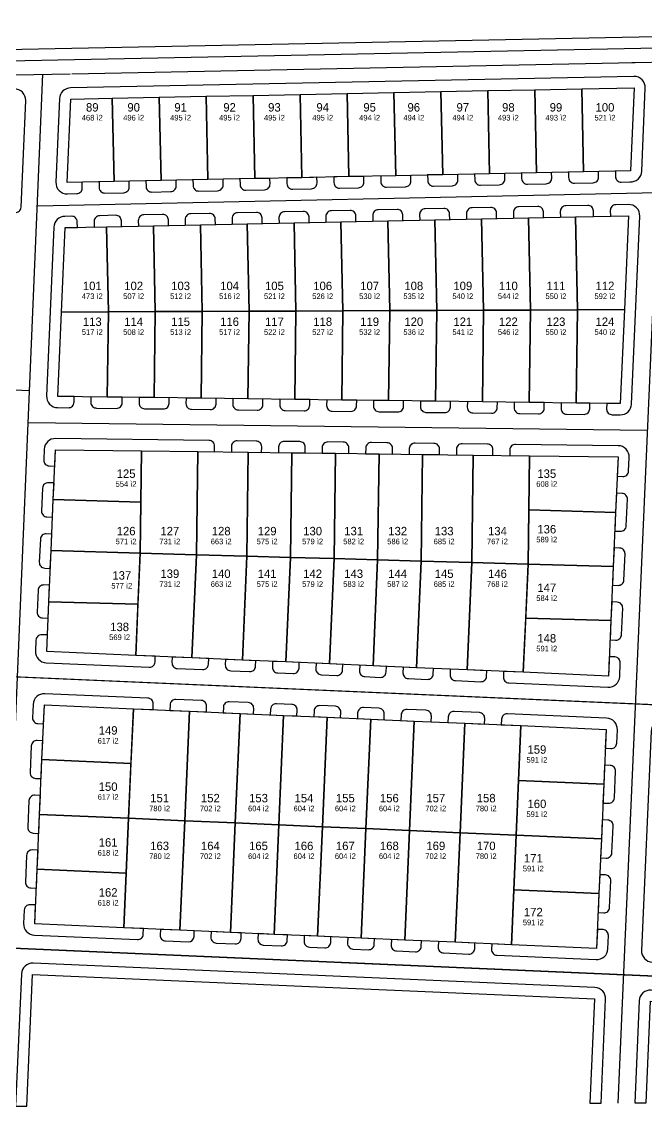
# Model space of a CAD drawing. Extents: x 1381947 to 1382725, y 492794 to 493181.
# Drawn here: x 1382232.4 to 1382454.6, y 492795 to 493180.8 of the extents above; entities that cross this region are included whole.
import ezdxf
from ezdxf.enums import TextEntityAlignment as Align

# ---------------------------------------------------------------- set-up
doc = ezdxf.new("R2010")
doc.units = 0
for name, color, linetype in [('AXIS', 7, 'CONTINUOUS'), ('GRASS', 7, 'CONTINUOUS'), ('PARCELS', 7, 'CONTINUOUS'), ('TEXT', 7, 'CONTINUOUS')]:
    doc.layers.add(name, color=color, linetype=linetype)

msp = doc.modelspace()

# ---------------------------------------------------------------- linework, layer by layer
at = {"layer": 'AXIS'}
for p, q in [((1382250.24, 493162.32), (1382450.61, 493166.35)), ((1382460.63, 493166.56), (1382446.86, 492850.72)), ((1382449.47, 493166.33), (1382470.25, 493166.76)), ((1382239.83, 493162.13), (1382227.08, 492860.28)), ((1382230.21, 493161.94), (1382249.67, 493162.33)), ((1382238.19, 493115.37), (1382458.6, 493120.03)), ((1381995.68, 493060.05), (1382235.33, 493049.6)), ((1382454.91, 493035.35), (1382234.83, 493038.18)), ((1382724.99, 492926.17), (1381947.43, 492960.05)), ((1382230.89, 492947.7), (1382450.67, 492938.13)), ((1382450.67, 492938.13), (1382669.47, 492928.59)), ((1382724.99, 492829.59), (1381947.43, 492863.5)), ((1382005.22, 492860.98), (1382656.06, 492832.6)), ((1382446.86, 492850.72), (1382444.49, 492796.13))]:
    msp.add_line(p, q, dxfattribs=at)
at = {"layer": 'GRASS'}
msp.add_lwpolyline([(1381947.43, 493165.25), (1381947.43, 493161.25), (1381972.81, 493161.76), (1382724.99, 493176.85), (1382724.99, 493180.84)], close=True, dxfattribs=at)
for points in [[(1382452.93, 493127.65), (1382454.22, 493157.19, 0.433012), (1382450.14, 493161.36), (1382249.77, 493157.33, 0.39565), (1382245.85, 493153.5), (1382244.55, 493123.76, 0.43332), (1382248.63, 493119.59), (1382251.99, 493119.66, 0.414219), (1382253.95, 493121.7), (1382253.91, 493123.7), (1382248.55, 493123.59), (1382249.85, 493153.33), (1382264.63, 493153.63), (1382281.33, 493153.96), (1382298.03, 493154.3), (1382314.73, 493154.63), (1382331.42, 493154.97), (1382348.12, 493155.31), (1382364.82, 493155.64), (1382381.52, 493155.98), (1382398.21, 493156.31), (1382414.91, 493156.65), (1382431.61, 493156.99), (1382450.22, 493157.36), (1382448.93, 493127.82), (1382443.58, 493127.71), (1382443.62, 493125.71, 0.415803), (1382445.68, 493123.75), (1382448.76, 493123.82, 0.414214), (1382452.93, 493127.65)], [(1382229.74, 493156.93), (1382212.19, 493156.58, 0.414214), (1382210.23, 493154.54), (1382210.27, 493152.54), (1382229.82, 493152.93), (1382228.38, 493119.99), (1382228.08, 493112.99), (1382230.07, 493112.9, 0.414243), (1382232.16, 493114.82), (1382233.82, 493152.76, 0.433031), (1382229.74, 493156.93)], [(1382437.62, 493125.58), (1382437.58, 493127.58), (1382432.23, 493127.47), (1382426.88, 493127.35), (1382426.93, 493125.36, 0.414214), (1382428.97, 493123.4), (1382435.67, 493123.54, 0.414219), (1382437.62, 493125.58)], [(1382270.65, 493122.06), (1382270.61, 493124.06), (1382265.26, 493123.94), (1382259.9, 493123.83), (1382259.95, 493121.83, 0.414214), (1382261.99, 493119.87), (1382268.69, 493120.01, 0.414219), (1382270.65, 493122.06)], [(1382287.31, 493124.41), (1382281.96, 493124.3), (1382276.61, 493124.18), (1382276.65, 493122.18, 0.414214), (1382278.69, 493120.23), (1382285.39, 493120.37, 0.414219), (1382287.35, 493122.41), (1382287.31, 493124.41)], [(1382304, 493124.76), (1382298.66, 493124.65), (1382293.31, 493124.53), (1382293.35, 493122.54, 0.414214), (1382295.39, 493120.58), (1382302.09, 493120.72, 0.414219), (1382304.05, 493122.76), (1382304, 493124.76)], [(1382320.7, 493125.11), (1382315.35, 493125), (1382310, 493124.89), (1382310.05, 493122.89, 0.414214), (1382312.09, 493120.93), (1382318.79, 493121.07, 0.414219), (1382320.74, 493123.11), (1382320.7, 493125.11)], [(1382337.4, 493125.47), (1382332.05, 493125.35), (1382326.7, 493125.24), (1382326.74, 493123.24, 0.414214), (1382328.78, 493121.28), (1382335.48, 493121.42, 0.414219), (1382337.44, 493123.47), (1382337.4, 493125.47)], [(1382354.14, 493123.82), (1382354.1, 493125.82), (1382348.75, 493125.71), (1382343.4, 493125.59), (1382343.44, 493123.59, 0.414214), (1382345.48, 493121.64), (1382352.18, 493121.78, 0.414219), (1382354.14, 493123.82)], [(1382370.79, 493126.17), (1382365.44, 493126.06), (1382360.09, 493125.94), (1382360.14, 493123.95, 0.414214), (1382362.18, 493121.99), (1382368.88, 493122.13, 0.414219), (1382370.84, 493124.17), (1382370.79, 493126.17)], [(1382387.49, 493126.52), (1382382.14, 493126.41), (1382376.79, 493126.3), (1382376.83, 493124.3, 0.414214), (1382378.88, 493122.34), (1382385.58, 493122.48, 0.414219), (1382387.53, 493124.52), (1382387.49, 493126.52)], [(1382404.23, 493124.88), (1382404.19, 493126.88), (1382398.84, 493126.76), (1382393.49, 493126.65), (1382393.53, 493124.65, 0.414214), (1382395.57, 493122.69), (1382402.27, 493122.83, 0.414219), (1382404.23, 493124.88)], [(1382420.93, 493125.23), (1382420.88, 493127.23), (1382415.54, 493127.12), (1382410.19, 493127), (1382410.23, 493125, 0.414214), (1382412.27, 493123.05), (1382418.97, 493123.19, 0.414219), (1382420.93, 493125.23)], [(1382452.24, 493111.64, 0.433327), (1382448.16, 493115.81), (1382443.7, 493115.71, 0.414214), (1382441.75, 493113.67), (1382441.79, 493111.67), (1382448.24, 493111.81), (1382446.78, 493078.39), (1382445.32, 493044.97), (1382440.47, 493045.03), (1382440.44, 493043.03, 0.414214), (1382442.42, 493041.01), (1382445.27, 493040.97, 0.405217), (1382449.32, 493044.8), (1382452.24, 493111.64, 0.433327)], [(1382265.84, 493111.95), (1382260.14, 493111.83, 0.414214), (1382258.18, 493109.79), (1382258.22, 493107.79), (1382262.59, 493107.88), (1382267.93, 493107.99), (1382267.88, 493109.99, 0.414214), (1382265.84, 493111.95)], [(1382284.56, 493110.35, 0.414214), (1382282.52, 493112.3), (1382275.84, 493112.16, 0.414214), (1382273.88, 493110.12), (1382273.93, 493108.12), (1382279.26, 493108.23), (1382284.6, 493108.35), (1382284.56, 493110.35, 0.414214)], [(1382301.23, 493110.7, 0.414214), (1382299.19, 493112.66), (1382292.52, 493112.52, 0.414214), (1382290.56, 493110.47), (1382290.6, 493108.47), (1382295.94, 493108.59), (1382301.28, 493108.7), (1382301.23, 493110.7, 0.414214)], [(1382317.91, 493111.05, 0.414214), (1382315.87, 493113.01), (1382309.19, 493112.87, 0.414214), (1382307.23, 493110.83), (1382307.28, 493108.83), (1382312.61, 493108.94), (1382317.95, 493109.05), (1382317.91, 493111.05, 0.414214)], [(1382334.59, 493111.41, 0.414214), (1382332.54, 493113.36), (1382325.87, 493113.22, 0.414214), (1382323.91, 493111.18), (1382323.95, 493109.18), (1382329.29, 493109.29), (1382334.63, 493109.41), (1382334.59, 493111.41, 0.414214)], [(1382349.22, 493113.72), (1382342.54, 493113.57, 0.414214), (1382340.58, 493111.53), (1382340.63, 493109.53), (1382345.96, 493109.65), (1382351.3, 493109.76), (1382351.26, 493111.76, 0.414214), (1382349.22, 493113.72)], [(1382365.89, 493114.07), (1382359.22, 493113.93, 0.414214), (1382357.26, 493111.89), (1382357.3, 493109.89), (1382362.64, 493110), (1382367.98, 493110.11), (1382367.94, 493112.11, 0.414214), (1382365.89, 493114.07)], [(1382382.57, 493114.42), (1382375.89, 493114.28, 0.414214), (1382373.93, 493112.24), (1382373.98, 493110.24), (1382379.31, 493110.35), (1382384.65, 493110.46), (1382384.61, 493112.46, 0.414214), (1382382.57, 493114.42)], [(1382399.24, 493114.77), (1382392.57, 493114.63, 0.414214), (1382390.61, 493112.59), (1382390.65, 493110.59), (1382395.99, 493110.7), (1382401.33, 493110.82), (1382401.29, 493112.82, 0.414214), (1382399.24, 493114.77)], [(1382415.92, 493115.13), (1382409.24, 493114.99, 0.414214), (1382407.28, 493112.94), (1382407.33, 493110.94), (1382412.67, 493111.06), (1382418, 493111.17), (1382417.96, 493113.17, 0.414214), (1382415.92, 493115.13)], [(1382433.71, 493115.5), (1382425.92, 493115.34, 0.414214), (1382423.96, 493113.3), (1382424, 493111.3), (1382429.34, 493111.41), (1382435.79, 493111.55), (1382435.75, 493113.55, 0.414214), (1382433.71, 493115.5)], [(1382251.04, 493047.47), (1382245.24, 493047.54), (1382246.55, 493077.55), (1382247.86, 493107.57), (1382252.22, 493107.66), (1382252.18, 493109.66, 0.414214), (1382250.14, 493111.62), (1382247.78, 493111.57, 0.395367), (1382243.86, 493107.74), (1382241.24, 493047.71, 0.423256), (1382245.19, 493043.54), (1382248.99, 493043.49, 0.414218), (1382251.01, 493045.47), (1382251.04, 493047.47)], [(1382268.18, 493047.25), (1382262.84, 493047.31), (1382257.04, 493047.39), (1382257.01, 493045.39, 0.414214), (1382258.99, 493043.36), (1382266.13, 493043.27, 0.414217), (1382268.15, 493045.25), (1382268.18, 493047.25)], [(1382284.83, 493045.03), (1382284.86, 493047.03), (1382279.52, 493047.1), (1382274.18, 493047.17), (1382274.15, 493045.17, 0.414214), (1382276.13, 493043.14), (1382282.8, 493043.06, 0.414217), (1382284.83, 493045.03)], [(1382301.53, 493046.82), (1382296.19, 493046.89), (1382290.86, 493046.95), (1382290.83, 493044.95, 0.414214), (1382292.8, 493042.93), (1382299.48, 493042.84, 0.414217), (1382301.51, 493044.82), (1382301.53, 493046.82)], [(1382318.21, 493046.6), (1382312.87, 493046.67), (1382307.53, 493046.74), (1382307.51, 493044.74, 0.414214), (1382309.48, 493042.71), (1382316.16, 493042.63, 0.414217), (1382318.19, 493044.6), (1382318.21, 493046.6)], [(1382334.89, 493046.39), (1382329.55, 493046.46), (1382324.21, 493046.53), (1382324.18, 493044.53, 0.414221), (1382326.16, 493042.5), (1382332.84, 493042.41, 0.414217), (1382334.86, 493044.39), (1382334.89, 493046.39)], [(1382351.57, 493046.17), (1382346.23, 493046.24), (1382340.89, 493046.31), (1382340.86, 493044.31, 0.414214), (1382342.84, 493042.29), (1382349.51, 493042.2, 0.414217), (1382351.54, 493044.17), (1382351.57, 493046.17)], [(1382368.24, 493045.96), (1382362.9, 493046.03), (1382357.57, 493046.1), (1382357.54, 493044.1, 0.414214), (1382359.51, 493042.07), (1382366.19, 493041.99, 0.414217), (1382368.22, 493043.96), (1382368.24, 493045.96)], [(1382384.92, 493045.75), (1382379.58, 493045.81), (1382374.24, 493045.88), (1382374.22, 493043.88, 0.414214), (1382376.19, 493041.86), (1382382.87, 493041.77, 0.414217), (1382384.9, 493043.75), (1382384.92, 493045.75)], [(1382401.57, 493043.53), (1382401.6, 493045.53), (1382396.26, 493045.6), (1382390.92, 493045.67), (1382390.89, 493043.67, 0.414214), (1382392.87, 493041.64), (1382399.55, 493041.56, 0.414217), (1382401.57, 493043.53)], [(1382418.25, 493043.32), (1382418.28, 493045.32), (1382412.94, 493045.39), (1382407.6, 493045.45), (1382407.57, 493043.45, 0.414214), (1382409.55, 493041.43), (1382416.23, 493041.34, 0.414217), (1382418.25, 493043.32)], [(1382434.44, 493043.11), (1382434.47, 493045.11), (1382429.61, 493045.17), (1382424.28, 493045.24), (1382424.25, 493043.24, 0.414214), (1382426.22, 493041.21), (1382432.42, 493041.14, 0.414217), (1382434.44, 493043.11)], [(1382299.04, 493031.86), (1382244.47, 493032.56, 0.405246), (1382240.42, 493028.73), (1382240.26, 493024.91, 0.414214), (1382242.17, 493022.83), (1382244.17, 493022.74), (1382244.42, 493028.56), (1382274.99, 493028.17), (1382294.99, 493027.91), (1382300.99, 493027.83), (1382301.01, 493029.83, 0.414214), (1382299.04, 493031.86)], [(1382315.79, 493031.64), (1382309.04, 493031.73, 0.414214), (1382307.01, 493029.76), (1382306.99, 493027.76), (1382312.98, 493027.68), (1382317.74, 493027.62), (1382317.76, 493029.62, 0.414214), (1382315.79, 493031.64)], [(1382331.29, 493031.44), (1382325.79, 493031.52, 0.414214), (1382323.76, 493029.54), (1382323.74, 493027.54), (1382328.49, 493027.48), (1382333.24, 493027.42), (1382333.26, 493029.42, 0.414214), (1382331.29, 493031.44)], [(1382346.79, 493031.25), (1382341.29, 493031.32, 0.414214), (1382339.26, 493029.34), (1382339.24, 493027.34), (1382343.99, 493027.28), (1382348.74, 493027.22), (1382348.77, 493029.22, 0.414214), (1382346.79, 493031.25)], [(1382362.3, 493031.05), (1382356.79, 493031.12, 0.414214), (1382354.77, 493029.14), (1382354.74, 493027.14), (1382359.49, 493027.08), (1382364.25, 493027.02), (1382364.27, 493029.02, 0.414214), (1382362.3, 493031.05)], [(1382379.05, 493030.83), (1382372.3, 493030.92, 0.414214), (1382370.27, 493028.94), (1382370.25, 493026.94), (1382375, 493026.88), (1382381, 493026.81), (1382381.02, 493028.81, 0.414214), (1382379.05, 493030.83)], [(1382398.04, 493030.59), (1382389.05, 493030.7, 0.414214), (1382387.02, 493028.73), (1382387, 493026.73), (1382392.99, 493026.65), (1382399.99, 493026.56), (1382400.02, 493028.56, 0.414214), (1382398.04, 493030.59)], [(1382444.55, 493029.99), (1382408.04, 493030.46, 0.414214), (1382406.02, 493028.48), (1382405.99, 493026.48), (1382412.99, 493026.39), (1382444.5, 493025.99), (1382444.2, 493019.12), (1382446.2, 493019.04, 0.414214), (1382448.28, 493020.95), (1382448.5, 493025.82, 0.423247), (1382444.55, 493029.99)], [(1382243.9, 493016.74), (1382241.91, 493016.83, 0.414214), (1382239.82, 493014.92), (1382239.46, 493006.72, 0.414214), (1382241.38, 493004.64), (1382243.37, 493004.55), (1382243.65, 493010.84), (1382243.9, 493016.74)], [(1382447.85, 493010.96, 0.414214), (1382445.94, 493013.04), (1382443.94, 493013.13), (1382443.64, 493006.26), (1382443.35, 492999.64), (1382445.35, 492999.55, 0.414214), (1382447.43, 493001.46), (1382447.85, 493010.96, 0.414214)], [(1382243.11, 492998.56), (1382241.11, 492998.64, 0.414214), (1382239.03, 492996.73), (1382238.67, 492988.53, 0.414214), (1382240.58, 492986.44), (1382242.58, 492986.36), (1382242.85, 492992.66), (1382243.11, 492998.56)], [(1382447, 492991.47, 0.414214), (1382445.09, 492993.56), (1382443.09, 492993.64), (1382442.8, 492987.02), (1382442.51, 492980.39), (1382444.51, 492980.3, 0.414214), (1382446.59, 492982.21), (1382447, 492991.47, 0.414214)], [(1382242.32, 492980.36), (1382240.32, 492980.45, 0.414214), (1382238.24, 492978.54), (1382237.9, 492970.82, 0.414214), (1382239.81, 492968.73), (1382241.81, 492968.65), (1382242.06, 492974.46), (1382242.32, 492980.36)], [(1382446.16, 492972.22, 0.414214), (1382444.25, 492974.31), (1382442.25, 492974.4), (1382441.96, 492967.77), (1382441.66, 492960.91), (1382443.66, 492960.82, 0.414214), (1382445.74, 492962.73), (1382446.16, 492972.22, 0.414214)], [(1382241.55, 492962.65), (1382239.55, 492962.74, 0.414214), (1382237.46, 492960.83), (1382237.29, 492956.92, 0.414227), (1382241.12, 492952.75), (1382277.76, 492951.16, 0.414214), (1382279.84, 492953.07), (1382279.93, 492955.07), (1382272.94, 492955.37), (1382241.29, 492956.75), (1382241.55, 492962.65)], [(1382298.91, 492954.24), (1382292.92, 492954.5), (1382285.93, 492954.81), (1382285.84, 492952.81, 0.414214), (1382287.75, 492950.72), (1382296.74, 492950.33, 0.414214), (1382298.82, 492952.24), (1382298.91, 492954.24)], [(1382315.65, 492953.51), (1382310.9, 492953.72), (1382304.91, 492953.98), (1382304.82, 492951.98, 0.414214), (1382306.73, 492949.9), (1382313.47, 492949.6, 0.414214), (1382315.56, 492951.51), (1382315.65, 492953.51)], [(1382445.1, 492947.88), (1382445.31, 492952.74, 0.414214), (1382443.4, 492954.82), (1382441.4, 492954.91), (1382441.1, 492948.05), (1382410.82, 492949.37), (1382403.83, 492949.67), (1382403.74, 492947.67, 0.414214), (1382405.65, 492945.59), (1382440.93, 492944.05, 0.414192), (1382445.1, 492947.88)], [(1382331.05, 492950.84), (1382331.14, 492952.84), (1382326.39, 492953.04), (1382321.64, 492953.25), (1382321.55, 492951.25, 0.414214), (1382323.47, 492949.17), (1382328.96, 492948.93, 0.414214), (1382331.05, 492950.84)], [(1382346.54, 492950.17), (1382346.63, 492952.16), (1382341.88, 492952.37), (1382337.13, 492952.58), (1382337.04, 492950.58, 0.414214), (1382338.96, 492948.49), (1382344.45, 492948.25, 0.414214), (1382346.54, 492950.17)], [(1382362.12, 492951.49), (1382357.37, 492951.7), (1382352.62, 492951.9), (1382352.53, 492949.9, 0.414214), (1382354.45, 492947.82), (1382359.94, 492947.58, 0.414214), (1382362.03, 492949.49), (1382362.12, 492951.49)], [(1382378.85, 492950.76), (1382372.86, 492951.02), (1382368.11, 492951.23), (1382368.02, 492949.23, 0.414214), (1382369.94, 492947.14), (1382376.68, 492946.85, 0.414214), (1382378.77, 492948.76), (1382378.85, 492950.76)], [(1382397.83, 492949.93), (1382390.84, 492950.24), (1382384.85, 492950.5), (1382384.76, 492948.5, 0.414214), (1382386.67, 492946.42), (1382395.66, 492946.02, 0.414214), (1382397.74, 492947.94), (1382397.83, 492949.93)], [(1382277.28, 492940.17), (1382240.63, 492941.77, 0.414224), (1382236.46, 492937.94), (1382236.26, 492933.2, 0.414214), (1382238.17, 492931.11), (1382240.17, 492931.03), (1382240.46, 492937.77), (1382272.11, 492936.39), (1382279.11, 492936.09), (1382279.19, 492938.09, 0.414214), (1382277.28, 492940.17)], [(1382296.26, 492939.34), (1382287.27, 492939.74, 0.414217), (1382285.19, 492937.82), (1382285.1, 492935.83), (1382292.09, 492935.52), (1382298.09, 492935.26), (1382298.18, 492937.26, 0.414214), (1382296.26, 492939.34)], [(1382313, 492938.62), (1382306.25, 492938.91, 0.414217), (1382304.17, 492937), (1382304.08, 492935), (1382310.08, 492934.74), (1382314.82, 492934.53), (1382314.91, 492936.53, 0.414214), (1382313, 492938.62)], [(1382328.49, 492937.94), (1382322.99, 492938.18, 0.414217), (1382320.91, 492936.27), (1382320.82, 492934.27), (1382325.56, 492934.06), (1382330.31, 492933.86), (1382330.4, 492935.86, 0.414214), (1382328.49, 492937.94)], [(1382343.98, 492937.27), (1382338.48, 492937.51, 0.414217), (1382336.39, 492935.59), (1382336.31, 492933.6), (1382341.05, 492933.39), (1382345.8, 492933.18), (1382345.89, 492935.18, 0.414214), (1382343.98, 492937.27)], [(1382359.46, 492936.59), (1382353.97, 492936.83, 0.414217), (1382351.88, 492934.92), (1382351.79, 492932.92), (1382356.54, 492932.72), (1382361.29, 492932.51), (1382361.37, 492934.51, 0.414214), (1382359.46, 492936.59)], [(1382376.2, 492935.86), (1382369.45, 492936.16, 0.414217), (1382367.37, 492934.25), (1382367.28, 492932.25), (1382372.03, 492932.04), (1382378.02, 492931.78), (1382378.11, 492933.78, 0.414214), (1382376.2, 492935.86)], [(1382395.18, 492935.04), (1382386.19, 492935.43, 0.414217), (1382384.1, 492933.52), (1382384.02, 492931.52), (1382390.01, 492931.26), (1382397, 492930.95), (1382397.09, 492932.95, 0.414214), (1382395.18, 492935.04)], [(1382440.44, 492933.07), (1382405.17, 492934.6, 0.414217), (1382403.09, 492932.69), (1382403, 492930.69), (1382409.99, 492930.39), (1382440.27, 492929.07), (1382439.98, 492922.33), (1382441.97, 492922.24, 0.414214), (1382444.06, 492924.15), (1382444.27, 492928.9, 0.414203), (1382440.44, 492933.07)], [(1382460.25, 492928.21), (1382469.74, 492927.8), (1382469.83, 492929.79, 0.414214), (1382467.91, 492931.88), (1382460.42, 492932.21, 0.414186), (1382456.25, 492928.38), (1382452.85, 492850.45, 0.414234), (1382456.68, 492846.28), (1382464.17, 492845.96, 0.414214), (1382466.25, 492847.87), (1382466.34, 492849.87), (1382456.85, 492850.28), (1382458.55, 492889.24), (1382460.25, 492928.21)], [(1382239.91, 492925.03), (1382237.91, 492925.12, 0.414214), (1382235.82, 492923.21), (1382235.41, 492913.72, 0.414214), (1382237.32, 492911.63), (1382239.32, 492911.55), (1382239.61, 492918.29), (1382239.91, 492925.03)], [(1382443.63, 492914.16, 0.414214), (1382441.71, 492916.25), (1382439.72, 492916.33), (1382439.42, 492909.59), (1382439.13, 492902.85), (1382441.13, 492902.76, 0.414214), (1382443.21, 492904.67), (1382443.63, 492914.16, 0.414214)], [(1382239.06, 492905.55), (1382237.06, 492905.64, 0.414214), (1382234.98, 492903.73), (1382234.56, 492894.24, 0.414214), (1382236.47, 492892.15), (1382238.47, 492892.07), (1382238.76, 492898.81), (1382239.06, 492905.55)], [(1382442.78, 492894.68, 0.414214), (1382440.87, 492896.77), (1382438.87, 492896.85), (1382438.57, 492890.11), (1382438.28, 492883.37), (1382440.28, 492883.28, 0.414214), (1382442.36, 492885.19), (1382442.78, 492894.68, 0.414214)], [(1382238.21, 492886.07), (1382236.21, 492886.16, 0.414214), (1382234.13, 492884.25), (1382233.71, 492874.76, 0.414214), (1382235.63, 492872.67), (1382237.62, 492872.59), (1382237.92, 492879.33), (1382238.21, 492886.07)], [(1382441.93, 492875.2, 0.414214), (1382440.02, 492877.29), (1382438.02, 492877.37), (1382437.73, 492870.63), (1382437.43, 492863.89), (1382439.43, 492863.8, 0.414214), (1382441.52, 492865.71), (1382441.93, 492875.2, 0.414214)], [(1382237.07, 492859.85), (1382237.36, 492866.59), (1382235.37, 492866.68, 0.414214), (1382233.28, 492864.77), (1382233.07, 492860.02, 0.414203), (1382236.9, 492855.85), (1382273.54, 492854.26, 0.414214), (1382275.63, 492856.17), (1382275.71, 492858.17), (1382268.72, 492858.47), (1382237.07, 492859.85)], [(1382293.79, 492857.38), (1382288.7, 492857.6), (1382281.71, 492857.91), (1382281.62, 492855.91, 0.415162), (1382283.54, 492853.82), (1382291.62, 492853.48, 0.413266), (1382293.7, 492855.4), (1382293.79, 492857.38)], [(1382440.88, 492850.98), (1382441.08, 492855.72, 0.414214), (1382439.17, 492857.81), (1382437.17, 492857.89), (1382436.88, 492851.15), (1382406.6, 492852.47), (1382399.61, 492852.77), (1382399.52, 492850.77, 0.414214), (1382401.43, 492848.69), (1382436.71, 492847.15, 0.414224), (1382440.88, 492850.98)], [(1382310.52, 492856.65), (1382306.68, 492856.82), (1382299.78, 492857.12), (1382299.69, 492855.13, 0.414214), (1382301.61, 492853.05), (1382308.35, 492852.75, 0.414214), (1382310.43, 492854.67), (1382310.52, 492856.65)], [(1382326.92, 492855.94), (1382322.17, 492856.14), (1382316.51, 492856.39), (1382316.43, 492854.4, 0.414214), (1382318.34, 492852.32), (1382324.75, 492852.03, 0.414214), (1382326.83, 492853.94), (1382326.92, 492855.94)], [(1382342.41, 492855.26), (1382337.66, 492855.47), (1382332.91, 492855.68), (1382332.83, 492853.68, 0.414214), (1382334.74, 492851.59), (1382340.23, 492851.35, 0.414214), (1382342.32, 492853.27), (1382342.41, 492855.26)], [(1382357.89, 492854.59), (1382353.15, 492854.8), (1382348.4, 492855), (1382348.31, 492853, 0.414214), (1382350.22, 492850.92), (1382355.72, 492850.68, 0.414214), (1382357.81, 492852.59), (1382357.89, 492854.59)], [(1382374.63, 492853.86), (1382368.64, 492854.12), (1382363.89, 492854.33), (1382363.8, 492852.33, 0.414214), (1382365.71, 492850.24), (1382372.46, 492849.95, 0.414214), (1382374.54, 492851.86), (1382374.63, 492853.86)], [(1382393.61, 492853.03), (1382386.62, 492853.34), (1382380.62, 492853.6), (1382380.54, 492851.6, 0.414214), (1382382.45, 492849.52), (1382391.44, 492849.12, 0.414214), (1382393.52, 492851.04), (1382393.61, 492853.03)], [(1382236.46, 492845.9, 0.41421), (1382232.29, 492842.07), (1382230.24, 492794.96), (1382234.25, 492794.98), (1382236.29, 492841.9), (1382436.1, 492833.2), (1382434.48, 492796.08), (1382438.49, 492796.1), (1382440.1, 492833.03, 0.414217), (1382436.27, 492837.2)]]:
    msp.add_lwpolyline(points, format="xyb", close=True, dxfattribs=at)
msp.add_lwpolyline([(1382456.24, 492836.33, 0.414248), (1382452.07, 492832.51), (1382450.48, 492796.17), (1382454.49, 492796.19), (1382456.07, 492832.34), (1382655.89, 492823.64), (1382654.74, 492797.28), (1382658.74, 492797.31), (1382659.88, 492823.47, 0.414199), (1382656.06, 492827.64), (1382456.24, 492836.33)], format="xyb", dxfattribs=at)
at = {"layer": 'PARCELS'}
for points in [[(1382281.33, 493153.96), (1382298.03, 493154.3), (1382298.66, 493124.65), (1382281.96, 493124.3)], [(1382298.03, 493154.3), (1382314.73, 493154.63), (1382315.35, 493125), (1382298.66, 493124.65)], [(1382314.73, 493154.63), (1382331.42, 493154.97), (1382332.05, 493125.35), (1382315.35, 493125)], [(1382331.42, 493154.97), (1382348.12, 493155.31), (1382348.75, 493125.71), (1382332.05, 493125.35)], [(1382348.12, 493155.31), (1382364.82, 493155.64), (1382365.44, 493126.06), (1382348.75, 493125.71)], [(1382364.82, 493155.64), (1382381.52, 493155.98), (1382382.14, 493126.41), (1382365.44, 493126.06)], [(1382381.52, 493155.98), (1382398.21, 493156.31), (1382398.84, 493126.76), (1382382.14, 493126.41)], [(1382398.21, 493156.31), (1382414.91, 493156.65), (1382415.54, 493127.12), (1382398.84, 493126.76)], [(1382414.91, 493156.65), (1382431.61, 493156.99), (1382432.23, 493127.47), (1382415.54, 493127.12)], [(1382431.61, 493156.99), (1382450.22, 493157.36), (1382448.93, 493127.82), (1382432.23, 493127.47)], [(1382249.85, 493153.33), (1382264.63, 493153.63), (1382265.26, 493123.94), (1382248.55, 493123.59)], [(1382262.59, 493107.88), (1382279.26, 493108.23), (1382279.91, 493077.69), (1382263.23, 493077.62)], [(1382279.26, 493108.23), (1382295.94, 493108.59), (1382296.59, 493077.76), (1382279.91, 493077.69)], [(1382295.94, 493108.59), (1382312.61, 493108.94), (1382313.27, 493077.83), (1382296.59, 493077.76)], [(1382312.61, 493108.94), (1382329.29, 493109.29), (1382329.95, 493077.9), (1382313.27, 493077.83)], [(1382329.29, 493109.29), (1382345.96, 493109.65), (1382346.63, 493077.97), (1382329.95, 493077.9)], [(1382345.96, 493109.65), (1382362.64, 493110), (1382363.32, 493078.04), (1382346.63, 493077.97)], [(1382362.64, 493110), (1382379.31, 493110.35), (1382380, 493078.11), (1382363.32, 493078.04)], [(1382379.31, 493110.35), (1382395.99, 493110.7), (1382396.68, 493078.18), (1382380, 493078.11)], [(1382395.99, 493110.7), (1382412.67, 493111.06), (1382413.36, 493078.25), (1382396.68, 493078.18)], [(1382412.67, 493111.06), (1382429.34, 493111.41), (1382430.04, 493078.32), (1382413.36, 493078.25)], [(1382429.34, 493111.41), (1382448.24, 493111.81), (1382446.78, 493078.39), (1382430.04, 493078.32)], [(1382247.86, 493107.57), (1382262.59, 493107.88), (1382263.23, 493077.62), (1382246.55, 493077.55)], [(1382246.55, 493077.55), (1382263.23, 493077.62), (1382262.84, 493047.31), (1382245.24, 493047.54)], [(1382263.23, 493077.62), (1382279.91, 493077.69), (1382279.52, 493047.1), (1382262.84, 493047.31)], [(1382279.91, 493077.69), (1382296.59, 493077.76), (1382296.19, 493046.89), (1382279.52, 493047.1)], [(1382296.59, 493077.76), (1382313.27, 493077.83), (1382312.87, 493046.67), (1382296.19, 493046.89)], [(1382313.27, 493077.83), (1382329.95, 493077.9), (1382329.55, 493046.46), (1382312.87, 493046.67)], [(1382329.95, 493077.9), (1382346.63, 493077.97), (1382346.23, 493046.24), (1382329.55, 493046.46)], [(1382346.63, 493077.97), (1382363.32, 493078.04), (1382362.9, 493046.03), (1382346.23, 493046.24)], [(1382363.32, 493078.04), (1382380, 493078.11), (1382379.58, 493045.81), (1382362.9, 493046.03)], [(1382380, 493078.11), (1382396.68, 493078.18), (1382396.26, 493045.6), (1382379.58, 493045.81)], [(1382396.68, 493078.18), (1382413.36, 493078.25), (1382412.94, 493045.39), (1382396.26, 493045.6)], [(1382413.36, 493078.25), (1382430.04, 493078.32), (1382429.61, 493045.17), (1382412.94, 493045.39)], [(1382430.04, 493078.32), (1382446.78, 493078.39), (1382445.32, 493044.97), (1382429.61, 493045.17)], [(1382244.42, 493028.56), (1382274.99, 493028.17), (1382274.76, 493009.96), (1382243.65, 493010.84)], [(1382274.99, 493028.17), (1382294.99, 493027.91), (1382294.52, 492991.2), (1382274.52, 492991.76)], [(1382294.99, 493027.91), (1382312.98, 493027.68), (1382312.51, 492990.69), (1382294.52, 492991.2)], [(1382312.98, 493027.68), (1382328.49, 493027.48), (1382328.01, 492990.26), (1382312.51, 492990.69)], [(1382328.49, 493027.48), (1382343.99, 493027.28), (1382343.51, 492989.82), (1382328.01, 492990.26)], [(1382343.99, 493027.28), (1382359.49, 493027.08), (1382359.01, 492989.38), (1382343.51, 492989.82)], [(1382359.49, 493027.08), (1382375, 493026.88), (1382374.51, 492988.94), (1382359.01, 492989.38)], [(1382375, 493026.88), (1382392.99, 493026.65), (1382392.5, 492988.44), (1382374.51, 492988.94)], [(1382392.99, 493026.65), (1382412.99, 493026.39), (1382412.5, 492987.87), (1382392.5, 492988.44)], [(1382412.99, 493026.39), (1382444.5, 493025.99), (1382443.64, 493006.26), (1382412.74, 493007.13)], [(1382243.65, 493010.84), (1382274.76, 493009.96), (1382274.52, 492991.76), (1382242.85, 492992.66)], [(1382412.74, 493007.13), (1382443.64, 493006.26), (1382442.8, 492987.02), (1382412.5, 492987.87)], [(1382242.85, 492992.66), (1382274.52, 492991.76), (1382273.73, 492973.57), (1382242.06, 492974.46)], [(1382274.52, 492991.76), (1382294.52, 492991.2), (1382292.92, 492954.5), (1382272.94, 492955.37)], [(1382294.52, 492991.2), (1382312.51, 492990.69), (1382310.9, 492953.72), (1382292.92, 492954.5)], [(1382312.51, 492990.69), (1382328.01, 492990.26), (1382326.39, 492953.04), (1382310.9, 492953.72)], [(1382328.01, 492990.26), (1382343.51, 492989.82), (1382341.88, 492952.37), (1382326.39, 492953.04)], [(1382343.51, 492989.82), (1382359.01, 492989.38), (1382357.37, 492951.7), (1382341.88, 492952.37)], [(1382359.01, 492989.38), (1382374.51, 492988.94), (1382372.86, 492951.02), (1382357.37, 492951.7)], [(1382374.51, 492988.94), (1382392.5, 492988.44), (1382390.84, 492950.24), (1382372.86, 492951.02)], [(1382392.5, 492988.44), (1382412.5, 492987.87), (1382410.82, 492949.37), (1382390.84, 492950.24)], [(1382412.5, 492987.87), (1382442.8, 492987.02), (1382441.96, 492967.77), (1382411.66, 492968.62)], [(1382242.06, 492974.46), (1382273.73, 492973.57), (1382272.94, 492955.37), (1382241.29, 492956.75)], [(1382411.66, 492968.62), (1382441.96, 492967.77), (1382441.1, 492948.05), (1382410.82, 492949.37)], [(1382240.46, 492937.77), (1382272.11, 492936.39), (1382271.26, 492916.91), (1382239.61, 492918.29)], [(1382272.11, 492936.39), (1382292.09, 492935.52), (1382290.4, 492896.56), (1382270.42, 492897.43)], [(1382292.09, 492935.52), (1382310.08, 492934.74), (1382308.38, 492895.78), (1382290.4, 492896.56)], [(1382310.08, 492934.74), (1382325.56, 492934.06), (1382323.87, 492895.1), (1382308.38, 492895.78)], [(1382325.56, 492934.06), (1382341.05, 492933.39), (1382339.36, 492894.43), (1382323.87, 492895.1)], [(1382341.05, 492933.39), (1382356.54, 492932.72), (1382354.84, 492893.76), (1382339.36, 492894.43)], [(1382356.54, 492932.72), (1382372.03, 492932.04), (1382370.33, 492893.08), (1382354.84, 492893.76)], [(1382372.03, 492932.04), (1382390.01, 492931.26), (1382388.31, 492892.3), (1382370.33, 492893.08)], [(1382390.01, 492931.26), (1382409.99, 492930.39), (1382408.3, 492891.43), (1382388.31, 492892.3)], [(1382409.99, 492930.39), (1382440.27, 492929.07), (1382439.42, 492909.59), (1382409.14, 492910.91)], [(1382239.61, 492918.29), (1382271.26, 492916.91), (1382270.42, 492897.43), (1382238.76, 492898.81)], [(1382409.14, 492910.91), (1382439.42, 492909.59), (1382438.57, 492890.11), (1382408.3, 492891.43)], [(1382238.76, 492898.81), (1382270.42, 492897.43), (1382269.57, 492877.95), (1382237.92, 492879.33)], [(1382270.42, 492897.43), (1382290.4, 492896.56), (1382288.7, 492857.6), (1382268.72, 492858.47)], [(1382290.4, 492896.56), (1382308.38, 492895.78), (1382306.68, 492856.82), (1382288.7, 492857.6)], [(1382308.38, 492895.78), (1382323.87, 492895.1), (1382322.17, 492856.14), (1382306.68, 492856.82)], [(1382323.87, 492895.1), (1382339.36, 492894.43), (1382337.66, 492855.47), (1382322.17, 492856.14)], [(1382339.36, 492894.43), (1382354.84, 492893.76), (1382353.15, 492854.8), (1382337.66, 492855.47)], [(1382354.84, 492893.76), (1382370.33, 492893.08), (1382368.64, 492854.12), (1382353.15, 492854.8)], [(1382370.33, 492893.08), (1382388.31, 492892.3), (1382386.62, 492853.34), (1382368.64, 492854.12)], [(1382388.31, 492892.3), (1382408.3, 492891.43), (1382406.6, 492852.47), (1382386.62, 492853.34)], [(1382408.3, 492891.43), (1382438.57, 492890.11), (1382437.73, 492870.63), (1382407.45, 492871.95)], [(1382237.92, 492879.33), (1382269.57, 492877.95), (1382268.72, 492858.47), (1382237.07, 492859.85)], [(1382407.45, 492871.95), (1382437.73, 492870.63), (1382436.88, 492851.15), (1382406.6, 492852.47)]]:
    msp.add_lwpolyline(points, close=True, dxfattribs=at)
at = {"layer": 'PARCELS', "color": 7}
msp.add_lwpolyline([(1382264.63, 493153.63), (1382281.33, 493153.96), (1382281.96, 493124.3), (1382265.26, 493123.94)], close=True, dxfattribs=at)

# ---------------------------------------------------------------- texts
at = {"layer": 'TEXT'}
for s, height, p in [('89', 3, (1382257.5, 493148.87)), ('90', 3, (1382272.23, 493148.87)), ('91', 3, (1382288.92, 493148.87)), ('92', 3, (1382306.34, 493148.87)), ('93', 3, (1382322.29, 493148.87)), ('94', 3, (1382339.47, 493148.87)), ('95', 3, (1382356.16, 493148.87)), ('96', 3, (1382371.87, 493148.87)), ('97', 3, (1382389.3, 493148.87)), ('98', 3, (1382405.5, 493148.87)), ('99', 3, (1382422.43, 493148.87)), ('100', 3, (1382439.86, 493148.87)), ('468 ì2', 2, (1382257.5, 493145.69)), ('496 ì2', 2, (1382272.23, 493145.69)), ('495 ì2', 2, (1382288.92, 493145.69)), ('495 ì2', 2, (1382306.34, 493145.69)), ('495 ì2', 2, (1382322.29, 493145.69)), ('495 ì2', 2, (1382339.47, 493145.69)), ('494 ì2', 2, (1382356.16, 493145.69)), ('494 ì2', 2, (1382371.87, 493145.69)), ('494 ì2', 2, (1382389.3, 493145.69)), ('493 ì2', 2, (1382405.5, 493145.69)), ('493 ì2', 2, (1382422.43, 493145.69)), ('521 ì2', 2, (1382439.86, 493145.69)), ('101', 3, (1382257.5, 493085.35)), ('102', 3, (1382272.23, 493085.35)), ('103', 3, (1382288.92, 493085.35)), ('104', 3, (1382306.34, 493085.35)), ('105', 3, (1382322.29, 493085.35)), ('106', 3, (1382339.47, 493085.35)), ('107', 3, (1382356.16, 493085.35)), ('108', 3, (1382371.87, 493085.35)), ('109', 3, (1382389.3, 493085.35)), ('110', 3, (1382405.5, 493085.35)), ('111', 3, (1382422.43, 493085.35)), ('112', 3, (1382439.86, 493085.35)), ('473 ì2', 2, (1382257.5, 493082.17)), ('507 ì2', 2, (1382272.23, 493082.17)), ('512 ì2', 2, (1382288.92, 493082.17)), ('516 ì2', 2, (1382306.34, 493082.17)), ('521 ì2', 2, (1382322.29, 493082.17)), ('526 ì2', 2, (1382339.47, 493082.17)), ('530 ì2', 2, (1382356.16, 493082.17)), ('535 ì2', 2, (1382371.87, 493082.17)), ('540 ì2', 2, (1382389.3, 493082.17)), ('544 ì2', 2, (1382405.5, 493082.17)), ('550 ì2', 2, (1382422.43, 493082.17)), ('592 ì2', 2, (1382439.86, 493082.17)), ('113', 3, (1382257.5, 493072.6)), ('114', 3, (1382272.23, 493072.6)), ('115', 3, (1382288.92, 493072.6)), ('116', 3, (1382306.34, 493072.6)), ('117', 3, (1382322.29, 493072.6)), ('118', 3, (1382339.47, 493072.6)), ('119', 3, (1382356.16, 493072.6)), ('120', 3, (1382371.87, 493072.6)), ('121', 3, (1382389.3, 493072.6)), ('122', 3, (1382405.5, 493072.6)), ('123', 3, (1382422.43, 493072.6)), ('124', 3, (1382439.86, 493072.6)), ('517 ì2', 2, (1382257.5, 493069.42)), ('508 ì2', 2, (1382272.23, 493069.42)), ('513 ì2', 2, (1382288.92, 493069.42)), ('517 ì2', 2, (1382306.34, 493069.42)), ('522 ì2', 2, (1382322.29, 493069.42)), ('527 ì2', 2, (1382339.47, 493069.42)), ('532 ì2', 2, (1382356.16, 493069.42)), ('536 ì2', 2, (1382371.87, 493069.42)), ('541 ì2', 2, (1382389.3, 493069.42)), ('546 ì2', 2, (1382405.5, 493069.42)), ('550 ì2', 2, (1382422.43, 493069.42)), ('540 ì2', 2, (1382439.86, 493069.42)), ('125', 3, (1382269.53, 493018.54)), ('135', 3, (1382419.16, 493018.54)), ('554 ì2', 2, (1382269.53, 493015.36)), ('608 ì2', 2, (1382419.16, 493015.36)), ('126', 3, (1382269.53, 492998.11)), ('127', 3, (1382285.09, 492998.11)), ('128', 3, (1382303.35, 492998.11)), ('129', 3, (1382319.7, 492998.11)), ('130', 3, (1382335.88, 492998.11)), ('131', 3, (1382350.49, 492998.11)), ('132', 3, (1382366.14, 492998.11)), ('133', 3, (1382382.66, 492998.11)), ('134', 3, (1382401.62, 492998.11)), ('136', 3, (1382419.16, 492998.78)), ('571 ì2', 2, (1382269.53, 492994.93)), ('731 ì2', 2, (1382285.09, 492994.93)), ('663 ì2', 2, (1382303.35, 492994.93)), ('575 ì2', 2, (1382319.7, 492994.93)), ('579 ì2', 2, (1382335.88, 492994.93)), ('582 ì2', 2, (1382350.49, 492994.93)), ('586 ì2', 2, (1382366.14, 492994.93)), ('685 ì2', 2, (1382382.66, 492994.93)), ('767 ì2', 2, (1382401.62, 492994.93)), ('589 ì2', 2, (1382419.16, 492995.6)), ('137', 3, (1382268, 492982.34)), ('139', 3, (1382285.09, 492982.94)), ('140', 3, (1382303.35, 492982.94)), ('141', 3, (1382319.7, 492982.94)), ('142', 3, (1382335.88, 492982.94)), ('143', 3, (1382350.49, 492982.94)), ('144', 3, (1382366.14, 492982.94)), ('145', 3, (1382382.66, 492982.94)), ('146', 3, (1382401.62, 492982.94)), ('577 ì2', 2, (1382268, 492979.16)), ('731 ì2', 2, (1382285.09, 492979.76)), ('663 ì2', 2, (1382303.35, 492979.76)), ('575 ì2', 2, (1382319.7, 492979.76)), ('579 ì2', 2, (1382335.88, 492979.76)), ('583 ì2', 2, (1382350.49, 492979.76)), ('587 ì2', 2, (1382366.14, 492979.76)), ('685 ì2', 2, (1382382.66, 492979.76)), ('768 ì2', 2, (1382401.62, 492979.76)), ('147', 3, (1382419.16, 492977.94)), ('584 ì2', 2, (1382419.16, 492974.76)), ('138', 3, (1382267.23, 492964.02)), ('569 ì2', 2, (1382267.23, 492960.84)), ('148', 3, (1382419.16, 492959.98)), ('591 ì2', 2, (1382419.16, 492956.8)), ('149', 3, (1382263.14, 492927.2)), ('617 ì2', 2, (1382263.14, 492924.02)), ('159', 3, (1382415.66, 492920.4)), ('591 ì2', 2, (1382415.66, 492917.22)), ('150', 3, (1382263.14, 492907.18)), ('617 ì2', 2, (1382263.14, 492904.01)), ('151', 3, (1382281.46, 492903.11)), ('152', 3, (1382299.51, 492903.11)), ('153', 3, (1382316.63, 492903.11)), ('154', 3, (1382332.8, 492903.11)), ('155', 3, (1382347.51, 492903.11)), ('156', 3, (1382363.17, 492903.11)), ('157', 3, (1382379.69, 492903.11)), ('158', 3, (1382397.61, 492903.11)), ('160', 3, (1382415.66, 492901.06)), ('780 ì2', 2, (1382281.46, 492899.93)), ('702 ì2', 2, (1382299.51, 492899.93)), ('604 ì2', 2, (1382316.63, 492899.93)), ('604 ì2', 2, (1382332.8, 492899.93)), ('604 ì2', 2, (1382347.51, 492899.93)), ('604 ì2', 2, (1382363.17, 492899.93)), ('702 ì2', 2, (1382379.69, 492899.93)), ('780 ì2', 2, (1382397.61, 492899.93)), ('591 ì2', 2, (1382415.66, 492897.88)), ('161', 3, (1382263.14, 492887.35)), ('163', 3, (1382281.46, 492886.12)), ('164', 3, (1382299.51, 492886.12)), ('165', 3, (1382316.63, 492886.12)), ('166', 3, (1382332.8, 492886.12)), ('167', 3, (1382347.51, 492886.12)), ('168', 3, (1382363.17, 492886.12)), ('169', 3, (1382379.69, 492886.12)), ('170', 3, (1382397.61, 492886.12)), ('618 ì2', 2, (1382263.14, 492884.17)), ('780 ì2', 2, (1382281.46, 492882.94)), ('702 ì2', 2, (1382299.51, 492882.94)), ('604 ì2', 2, (1382316.63, 492882.94)), ('604 ì2', 2, (1382332.8, 492882.94)), ('604 ì2', 2, (1382347.51, 492882.94)), ('604 ì2', 2, (1382363.17, 492882.94)), ('702 ì2', 2, (1382379.69, 492882.94)), ('780 ì2', 2, (1382397.61, 492882.94)), ('171', 3, (1382414.38, 492881.72)), ('591 ì2', 2, (1382414.38, 492878.54)), ('162', 3, (1382263.14, 492869.56)), ('618 ì2', 2, (1382263.14, 492866.38)), ('172', 3, (1382414.38, 492862.57)), ('591 ì2', 2, (1382414.38, 492859.39))]:
    msp.add_text(s, height=height, dxfattribs=at).set_placement(p, align=Align.CENTER)

doc.saveas('drawing.dxf')
